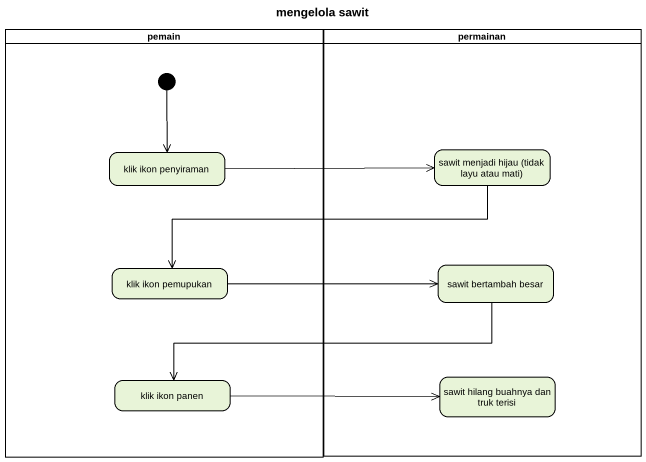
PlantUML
@startuml
title mengelola sawit
hide empty description
state pemain <<partition>> {
  state "klik ikon penyiraman" as klik_ikon_penyiraman
  state "klik ikon pemupukan" as klik_ikon_pemupukan
  state "klik ikon panen" as klik_ikon_panen
  [*] --> klik_ikon_penyiraman
}
state permainan <<partition>> {
  state "sawit menjadi hijau (tidak layu atau mati)" as sawit_menjadi_hijau_tidak
  state "sawit bertambah besar" as sawit_bertambah_besar
  state "sawit hilang buahnya dan truk terisi" as sawit_hilang_buahnya_dan
}
klik_ikon_penyiraman -right-> sawit_menjadi_hijau_tidak
sawit_menjadi_hijau_tidak -left-> klik_ikon_pemupukan
klik_ikon_pemupukan -right-> sawit_bertambah_besar
sawit_bertambah_besar -left-> klik_ikon_panen
klik_ikon_panen -right-> sawit_hilang_buahnya_dan
@enduml
